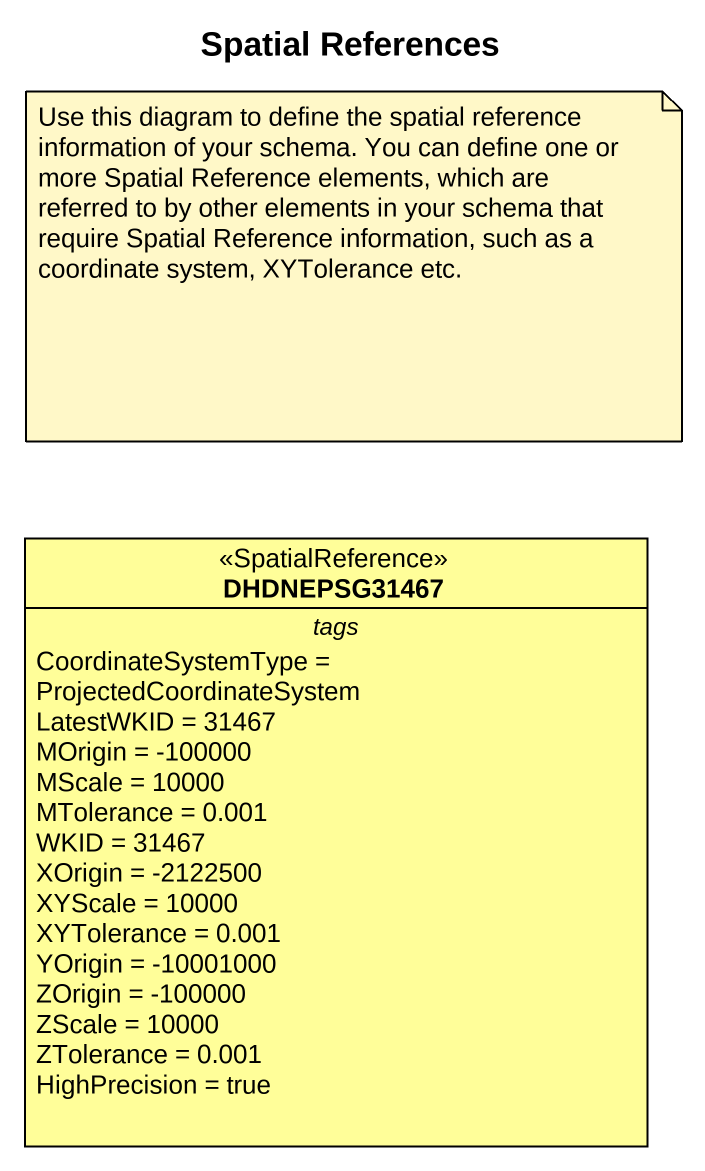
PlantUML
@startuml
title Spatial References
hide circle
hide empty members
class DHDNEPSG31467 <<SpatialReference>> #FFFE99 {
  -- tags --
  CoordinateSystemType = ProjectedCoordinateSystem
  LatestWKID = 31467
  MOrigin = -100000
  MScale = 10000
  MTolerance = 0.001
  WKID = 31467
  XOrigin = -2122500
  XYScale = 10000
  XYTolerance = 0.001
  YOrigin = -10001000
  ZOrigin = -100000
  ZScale = 10000
  ZTolerance = 0.001
  HighPrecision = true
}
note as N1
  Use this diagram to define the spatial reference information of your schema. You can define one or more Spatial Reference elements, which are referred to by other elements in your schema that require Spatial Reference information, such as a coordinate system, XYTolerance etc.
end note
@enduml
